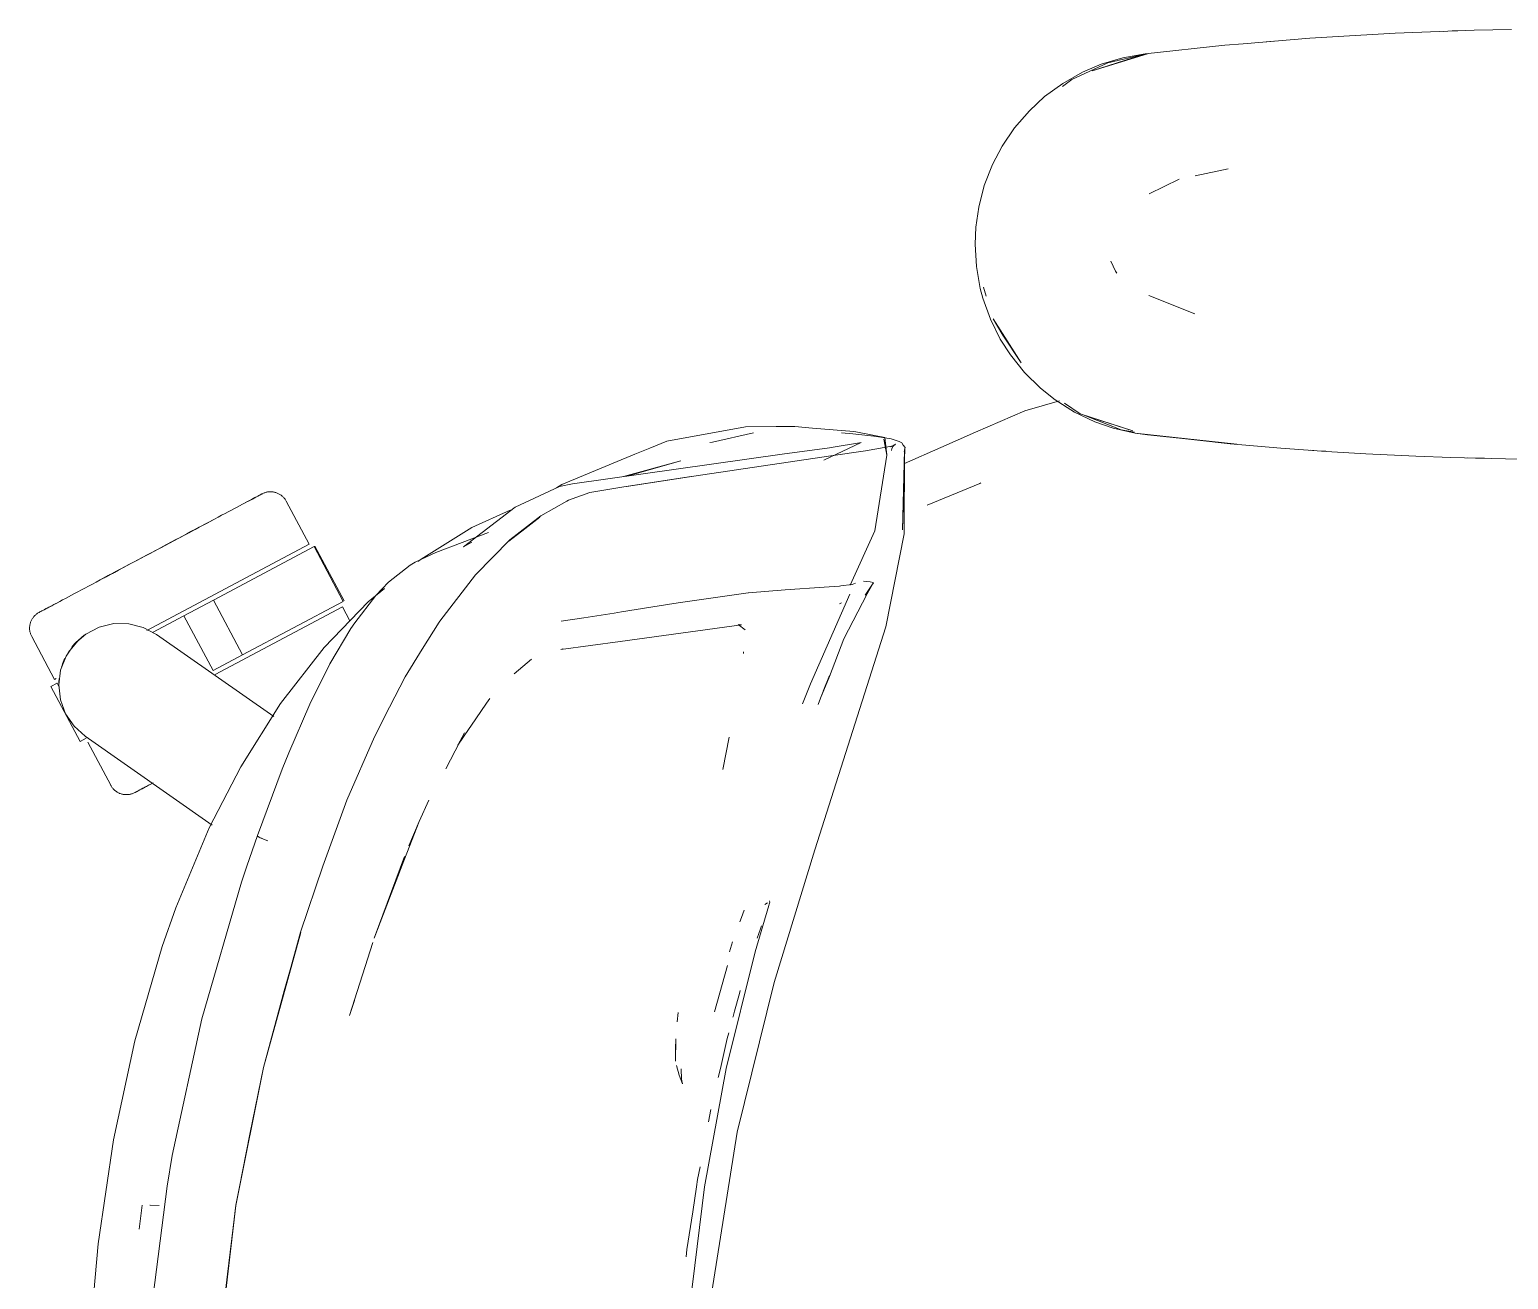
# Model space of a CAD drawing. Header units: millimetres. Extents: x 155927 to 326028, y -36033 to 97293.
# Drawn here: x 171678.2 to 172011.5, y 10496.7 to 10778.5 of the extents above; entities that cross this region are included whole.
import ezdxf

# ---------------------------------------------------------------- set-up
doc = ezdxf.new("R2010")
doc.units = ezdxf.units.MM
doc.header["$MEASUREMENT"] = 0
doc.layers.add('G-IMPT', color=8, linetype='CONTINUOUS', lineweight=9)
doc.layers.add('I-FURN', color=8, linetype='CONTINUOUS', lineweight=9)

msp = doc.modelspace()

# ---------------------------------------------------------------- linework, layer by layer
at = {"layer": 'G-IMPT'}
for p, q in [((171966.79, 10776.51), (171951.73, 10775.26)), ((171966.79, 10776.51), (171971.88, 10776.83)), ((171971.88, 10776.83), (171986.01, 10777.64)), ((171992.04, 10777.9), (171986.01, 10777.64)), ((171992.04, 10777.9), (172003.8, 10778.29)), ((171996.92, 10778.04), (171998.86, 10778.15)), ((171998.86, 10778.15), (172000.16, 10778.16)), ((172012.22, 10778.45), (172003.8, 10778.29)), ((171947.6, 10774.91), (171929.67, 10773.01)), ((171951.73, 10775.26), (171947.6, 10774.91)), ((171958.6, 10775.86), (171956.93, 10775.69)), ((171921.22, 10770.97), (171913.15, 10767.23)), ((171915.53, 10768.84), (171919.77, 10770.65)), ((171930.19, 10773.01), (171917.73, 10769.18)), ((171917.73, 10769.18), (171926.87, 10772.09)), ((171919.77, 10770.65), (171924.63, 10772.11)), ((171921.22, 10770.97), (171929.62, 10772.88)), ((171929.67, 10773.01), (171924.63, 10772.11)), ((171930.19, 10773.01), (171926.87, 10772.09)), ((171911.05, 10765.63), (171913.15, 10767.23)), ((171915.53, 10768.84), (171911.09, 10766.32)), ((171907, 10763.33), (171903.57, 10760.16)), ((171907, 10763.33), (171911.09, 10766.32)), ((171900.24, 10756.33), (171903.57, 10760.16)), ((171897.41, 10752.16), (171900.24, 10756.33)), ((171897.41, 10752.16), (171895.22, 10748)), ((171895.22, 10748), (171893.39, 10743.29)), ((171948.39, 10747.04), (171940.96, 10745.47)), ((171892.13, 10738.42), (171893.39, 10743.29)), ((171930.56, 10741.44), (171937.34, 10744.7)), ((171892.13, 10738.42), (171891.48, 10733.91)), ((171891.31, 10730.06), (171891.48, 10733.91)), ((171891.31, 10730.06), (171891.61, 10725.02)), ((171891.61, 10725.02), (171892.49, 10720.07)), ((171921.92, 10726.23), (171922.94, 10724.01)), ((171922.94, 10724.01), (171923.24, 10723.56)), ((171892.49, 10720.07), (171893.05, 10717.94)), ((171893.85, 10718.38), (171893.23, 10720.41)), ((171894.76, 10713.17), (171893.05, 10717.94)), ((171940.89, 10714.34), (171930.46, 10718.48)), ((171894.76, 10713.17), (171897, 10708.66)), ((171895.41, 10713.26), (171897.57, 10709.59)), ((171895.41, 10713.26), (171901.73, 10703.31)), ((171897, 10708.66), (171899.27, 10705.11)), ((171897.57, 10709.59), (171901.73, 10703.31)), ((171902.46, 10701.14), (171899.27, 10705.11)), ((171902.46, 10701.14), (171906.06, 10697.59)), ((171906.06, 10697.59), (171909.37, 10694.96)), ((171902.54, 10692.52), (171910.36, 10694.78)), ((171913.7, 10692.23), (171909.37, 10694.96)), ((171915.02, 10691.84), (171911.44, 10694.26)), ((171902.54, 10692.52), (171891.41, 10687.66)), ((171913.7, 10692.23), (171918.28, 10690.04)), ((171915.02, 10691.84), (171917.73, 10690.94)), ((171915.02, 10691.84), (171926.87, 10688.02)), ((171924.24, 10688.23), (171916.06, 10691.43)), ((171917.73, 10690.94), (171926.87, 10688.02)), ((171918.28, 10690.04), (171922.41, 10688.6)), ((171839.55, 10688.93), (171821.85, 10685.69)), ((171841.41, 10687.52), (171832.1, 10685.48)), ((171839.55, 10688.93), (171846.51, 10688.96)), ((171850.68, 10688.96), (171846.51, 10688.96)), ((171854.64, 10688.62), (171850.68, 10688.96)), ((171854.64, 10688.62), (171863.96, 10687.81)), ((171863.8, 10687.3), (171861.21, 10687.51)), ((171863.8, 10687.3), (171868.48, 10686.78)), ((171863.96, 10687.81), (171864.43, 10687.77)), ((171868.68, 10686.96), (171864.43, 10687.77)), ((171869.1, 10686.7), (171868.48, 10686.78)), ((171868.68, 10686.96), (171871.01, 10686.52)), ((171869.1, 10686.7), (171872.38, 10686.17)), ((171871.4, 10682.56), (171871.01, 10686.52)), ((171891.41, 10687.66), (171883.58, 10684.24)), ((171927.37, 10687.44), (171922.41, 10688.6)), ((171927.29, 10687.66), (171924.24, 10688.23)), ((171927.37, 10687.44), (171950.32, 10684.98)), ((171927.37, 10687.44), (171930.19, 10687.11)), ((171927.37, 10687.44), (171948.81, 10685.09)), ((171950.32, 10684.98), (171930.19, 10687.11)), ((171814.63, 10682.71), (171817.99, 10684.1)), ((171821.85, 10685.69), (171817.99, 10684.1)), ((171832.1, 10685.48), (171831.53, 10685.33)), ((171847.83, 10682.75), (171858.49, 10684.19)), ((171857.24, 10681.38), (171865.67, 10685.38)), ((171859.79, 10684.4), (171858.49, 10684.19)), ((171858.79, 10682.36), (171866.64, 10683.47)), ((171864.81, 10685.24), (171859.79, 10684.4)), ((171865.67, 10685.38), (171864.81, 10685.24)), ((171872.91, 10684.58), (171866.64, 10683.47)), ((171870.77, 10686.11), (171871.4, 10682.56)), ((171870.77, 10686.11), (171871.46, 10682.53)), ((171872.29, 10684.41), (171873.39, 10684.97)), ((171872.29, 10684.41), (171872.91, 10684.58)), ((171872.38, 10686.17), (171874.24, 10685.62)), ((171872.56, 10684.03), (171872.49, 10683.54)), ((171872.56, 10684.03), (171872.89, 10684.57)), ((171872.89, 10684.57), (171873.39, 10684.97)), ((171874.78, 10685.3), (171874.24, 10685.62)), ((171874.78, 10685.3), (171875.15, 10684.8)), ((171874.93, 10665.67), (171875.52, 10684.11)), ((171874.93, 10665.67), (171875.42, 10683.65)), ((171875.54, 10684.23), (171875.15, 10684.8)), ((171875.54, 10684.23), (171875.35, 10683.36)), ((171875.35, 10683.36), (171875.38, 10683.48)), ((171875.37, 10664.78), (171875.42, 10683.65)), ((171875.42, 10683.65), (171875.38, 10683.48)), ((171883.58, 10684.24), (171875.41, 10680.67)), ((171875.52, 10684.11), (171875.42, 10683.65)), ((171948.81, 10685.09), (171960.2, 10684.1)), ((171970.49, 10683.37), (171960.2, 10684.1)), ((171968.45, 10683.51), (171967.03, 10683.64)), ((171968.45, 10683.51), (171970.35, 10683.42)), ((171970.49, 10683.37), (171979.36, 10682.81)), ((171798.18, 10675.91), (171814.63, 10682.71)), ((171847.83, 10682.75), (171800.61, 10676.07)), ((171825.03, 10681.2), (171812.08, 10677.7)), ((171825.03, 10681.2), (171813.14, 10677.85)), ((171827.92, 10677.8), (171858.79, 10682.36)), ((171868.74, 10665.48), (171871.46, 10682.53)), ((171990.67, 10682.27), (171979.36, 10682.81)), ((171990.67, 10682.27), (171998.55, 10681.98)), ((172010.85, 10681.69), (171998.55, 10681.98)), ((172002.42, 10681.9), (172004.08, 10681.82)), ((172004.08, 10681.82), (172006.16, 10681.82)), ((172010.85, 10681.69), (172016.33, 10681.61)), ((171827.31, 10677.71), (171812.15, 10675.41)), ((171827.92, 10677.8), (171812.73, 10675.48)), ((171827.31, 10677.71), (171812.73, 10675.48)), ((171787.68, 10670.8), (171794.25, 10673.86)), ((171794.25, 10673.86), (171797.62, 10675.43)), ((171797.01, 10675.14), (171798.18, 10675.91)), ((171800.61, 10676.07), (171797.62, 10675.43)), ((171799.69, 10672.36), (171804.48, 10674.11)), ((171804.48, 10674.11), (171812.15, 10675.41)), ((171880.52, 10671.21), (171892.37, 10676.14)), ((171892.64, 10676.24), (171892.37, 10676.14)), ((171776.03, 10661.88), (171787.68, 10670.8)), ((171777.92, 10666.17), (171786.54, 10670.15)), ((171793.43, 10668.86), (171799.27, 10672.14)), ((171799.69, 10672.36), (171799.27, 10672.14)), ((171793.2, 10668.53), (171786.26, 10663.13)), ((171786.46, 10663.44), (171793.43, 10668.86)), ((171793.2, 10668.53), (171789.83, 10665.94)), ((171766.47, 10659.05), (171777.92, 10666.17)), ((171781.68, 10665.11), (171769.78, 10660.6)), ((171786.46, 10663.44), (171778.73, 10655.54)), ((171786.26, 10663.13), (171789.83, 10665.94)), ((171868.74, 10665.48), (171863.16, 10653.19)), ((171871.18, 10643.82), (171875.37, 10664.78)), ((171767.55, 10659.53), (171769.78, 10660.6)), ((171776.03, 10661.88), (171777.87, 10662.93)), ((171763.97, 10657.74), (171759.11, 10653.88)), ((171765.11, 10658.36), (171763.97, 10657.74)), ((171765.11, 10658.36), (171767.55, 10659.53)), ((171766.47, 10659.05), (171765.7, 10658.55)), ((171756.22, 10650.85), (171759.11, 10653.88)), ((171778.73, 10655.54), (171770.71, 10645.1)), ((171861.1, 10653.05), (171863.57, 10653.34)), ((171863.57, 10653.34), (171863.63, 10653.36)), ((171864.4, 10653.64), (171863.63, 10653.36)), ((171866.14, 10654.11), (171867.67, 10653.95)), ((171868.38, 10653.67), (171866.54, 10650.97)), ((171868.38, 10653.67), (171867.03, 10651.22)), ((171867.67, 10653.95), (171868.35, 10653.8)), ((171868.35, 10653.8), (171868.38, 10653.67)), ((171868.38, 10653.67), (171868.41, 10653.5)), ((171756.22, 10650.85), (171751.5, 10644.72)), ((171758.22, 10652.44), (171754.55, 10649.43)), ((171840.16, 10651.5), (171824.94, 10649.29)), ((171840.16, 10651.5), (171840.24, 10651.51)), ((171840.24, 10651.51), (171848.48, 10652.13)), ((171857.33, 10652.76), (171848.48, 10652.13)), ((171854.2, 10631), (171863.12, 10651.16)), ((171857.33, 10652.76), (171860.73, 10653.01)), ((171861.1, 10653.05), (171860.73, 10653.01)), ((171861.75, 10641.11), (171867.03, 10651.22)), ((171754.55, 10649.43), (171744.59, 10639.14)), ((171803.12, 10645.85), (171809.96, 10646.91)), ((171809.96, 10646.91), (171811.62, 10647.17)), ((171823.39, 10649.04), (171811.62, 10647.17)), ((171824.94, 10649.29), (171823.39, 10649.04)), ((171860.75, 10648.99), (171861.18, 10649.26)), ((171745.9, 10635.44), (171750.64, 10643.43)), ((171751.5, 10644.72), (171750.64, 10643.43)), ((171766.66, 10638.75), (171770.54, 10644.84)), ((171770.71, 10645.1), (171770.54, 10644.84)), ((171803.12, 10645.85), (171798.05, 10645.1)), ((171811.31, 10640.5), (171838.64, 10644.23)), ((171839.5, 10643.12), (171837.94, 10644.36)), ((171838.15, 10644.32), (171838.38, 10644.28)), ((171838.64, 10644.23), (171838.38, 10644.28)), ((171855.19, 10593.58), (171871.18, 10643.82)), ((171811.31, 10640.5), (171797.96, 10638.72)), ((171861.75, 10641.11), (171858.5, 10632.64)), ((171734.78, 10626.54), (171744.59, 10639.14)), ((171766.66, 10638.75), (171762.89, 10632.52)), ((171787.46, 10633.22), (171791.36, 10636.55)), ((171797.96, 10638.72), (171798.43, 10638.86)), ((171839.15, 10638.17), (171839.1, 10637.82)), ((171741.38, 10626.38), (171745.9, 10635.44)), ((171741.38, 10626.38), (171745.6, 10634.84)), ((171741.6, 10626.83), (171745.9, 10635.44)), ((171745.9, 10635.44), (171745.6, 10634.84)), ((171759.32, 10625.73), (171762.89, 10632.52)), ((171852.46, 10626.42), (171854.2, 10631)), ((171856.48, 10627.74), (171858.5, 10632.84)), ((171858.5, 10632.64), (171856.48, 10627.74)), ((171858.5, 10632.84), (171857.1, 10629.31)), ((171734.78, 10626.54), (171725.81, 10612.24)), ((171741.6, 10626.83), (171741.38, 10626.38)), ((171777.69, 10621.45), (171781.18, 10626.58)), ((171781.18, 10626.58), (171781.93, 10627.69)), ((171856.48, 10627.74), (171855.92, 10626.33)), ((171741.38, 10626.38), (171736.61, 10615.43)), ((171759.32, 10625.73), (171755.93, 10619)), ((171772.05, 10611.79), (171776.24, 10619.89)), ((171774.74, 10617.12), (171777.3, 10620.87)), ((171774.74, 10617.12), (171776.24, 10619.89)), ((171777.3, 10620.87), (171777.69, 10621.45)), ((171749.75, 10604.77), (171755.93, 10619)), ((171834.47, 10611.69), (171835.88, 10618.95)), ((171736.61, 10615.43), (171735.13, 10611.75)), ((171725.81, 10612.24), (171718.72, 10598.47)), ((171735.13, 10611.75), (171729.55, 10596.78)), ((171749.75, 10604.77), (171744.3, 10589.89)), ((171768.18, 10604.74), (171765.99, 10599.9)), ((171765.99, 10599.9), (171763.26, 10592.81)), ((171765.99, 10599.9), (171763.68, 10594.45)), ((171711.2, 10580.49), (171718.72, 10598.47)), ((171729.59, 10596.78), (171727.18, 10589.85)), ((171729.55, 10596.78), (171729.59, 10596.65)), ((171729.59, 10596.65), (171729.59, 10596.78)), ((171729.59, 10596.65), (171729.99, 10596.38)), ((171729.59, 10596.65), (171729.6, 10596.61)), ((171729.99, 10596.38), (171729.6, 10596.61)), ((171730.82, 10596), (171729.99, 10596.38)), ((171730.18, 10596.28), (171729.99, 10596.38)), ((171730.82, 10596), (171730.18, 10596.28)), ((171730.82, 10596), (171731.88, 10595.58)), ((171730.82, 10596), (171731.28, 10595.8)), ((171731.88, 10595.58), (171731.28, 10595.8)), ((171855.19, 10593.58), (171846, 10563.61)), ((171725.99, 10586.25), (171727.18, 10589.85)), ((171739.29, 10574.98), (171744.3, 10589.89)), ((171755.89, 10573.64), (171762.7, 10592.05)), ((171755.89, 10573.64), (171762.6, 10591.09)), ((171762.6, 10591.09), (171763.26, 10592.81)), ((171717.05, 10555.42), (171725.99, 10586.25)), ((171708.12, 10571.76), (171711.2, 10580.49)), ((171838.65, 10578.31), (171839.26, 10579.97)), ((171841.78, 10570.56), (171844.85, 10580.99)), ((171843.95, 10581.24), (171844.57, 10581.63)), ((171843.95, 10581.24), (171844.17, 10581.39)), ((171844.92, 10581.26), (171844.85, 10580.99)), ((171844.99, 10581.55), (171844.92, 10581.26)), ((171844.96, 10582.01), (171845.04, 10581.78)), ((171845.04, 10581.78), (171844.99, 10581.55)), ((171838.65, 10578.31), (171838.28, 10577.3)), ((171730.9, 10544.48), (171739.29, 10574.98)), ((171730.9, 10544.48), (171739.33, 10574.89)), ((171735.56, 10561.73), (171739.33, 10574.89)), ((171842.94, 10575.76), (171842.19, 10573.66)), ((171842.94, 10575.76), (171843.18, 10576.42)), ((171708.12, 10571.76), (171701.95, 10550.52)), ((171750.35, 10556.17), (171755.61, 10572.65)), ((171835.23, 10544.24), (171841.78, 10570.56)), ((171835.94, 10570.55), (171836.66, 10572.77)), ((171835.49, 10567.46), (171832.56, 10556.99)), ((171837.69, 10529.92), (171846, 10563.61)), ((171735.56, 10561.73), (171730.9, 10544.48)), ((171837.08, 10557.14), (171838.19, 10561.13)), ((171838.19, 10561.13), (171838.4, 10561.82)), ((171750.35, 10556.17), (171751.43, 10559.6)), ((171824.2, 10554.74), (171824.42, 10556.84)), ((171837.08, 10557.14), (171836.76, 10556)), ((171717.05, 10555.42), (171710.38, 10524.63)), ((171836.76, 10556), (171836.72, 10555.82)), ((171701.95, 10550.52), (171697.14, 10528.15)), ((171823.8, 10545.89), (171823.89, 10550.95)), ((171823.89, 10550.95), (171823.81, 10548.67)), ((171835.46, 10550.98), (171833.91, 10544.23)), ((171835.46, 10550.98), (171835.8, 10552.27)), ((171823.8, 10545.89), (171823.81, 10548.67)), ((171730.9, 10544.48), (171724.73, 10513.35)), ((171730.9, 10544.48), (171724.73, 10513.43)), ((171730.9, 10544.48), (171727.83, 10529.46)), ((171824.66, 10542.78), (171824.05, 10544.94)), ((171825.13, 10541.88), (171825.09, 10544.19)), ((171825.09, 10544.17), (171825.09, 10544.19)), ((171835.23, 10544.24), (171830.3, 10517.57)), ((171833.45, 10542.25), (171833.91, 10544.23)), ((171825.34, 10540.83), (171824.66, 10542.78)), ((171825.13, 10541.88), (171825.34, 10540.83)), ((171831.25, 10532.2), (171831.79, 10535.02)), ((171837.69, 10529.92), (171831.7, 10492.01)), ((171697.14, 10528.15), (171693.64, 10504.73)), ((171724.73, 10513.35), (171727.83, 10529.46)), ((171709.2, 10517.71), (171710.38, 10524.63)), ((171829.33, 10522.1), (171828.77, 10519.2)), ((171705.38, 10487.54), (171709.2, 10517.71)), ((171830.3, 10517.57), (171827, 10490.65)), ((171827.67, 10511.94), (171828.53, 10517.57)), ((171828.53, 10517.57), (171828.77, 10519.2)), ((171703.55, 10513.44), (171702.9, 10508.02)), ((171707.4, 10513.39), (171705.31, 10513.47)), ((171705.31, 10513.47), (171705.42, 10513.47)), ((171720.91, 10481.84), (171724.73, 10513.43)), ((171720.95, 10481.8), (171724.73, 10513.35)), ((171724.73, 10513.35), (171722.79, 10497.88)), ((171827.67, 10511.94), (171826.38, 10503.42)), ((171693.64, 10504.73), (171691.38, 10479.16)), ((171826.38, 10503.42), (171826.2, 10501.76)), ((171720.95, 10481.8), (171722.79, 10497.88))]:
    msp.add_line(p, q, dxfattribs=at)
at = {"layer": 'I-FURN'}
for p, q in [((171729.17, 10673.02), (171729.49, 10673.19)), ((171729.64, 10673.28), (171729.34, 10673.12)), ((171729.49, 10673.19), (171729.77, 10673.34)), ((171729.9, 10673.41), (171729.64, 10673.28)), ((171729.77, 10673.34), (171730.01, 10673.47)), ((171730.12, 10673.53), (171729.9, 10673.41)), ((171730.01, 10673.47), (171730.21, 10673.58)), ((171730.3, 10673.63), (171730.12, 10673.53)), ((171730.21, 10673.58), (171730.37, 10673.66)), ((171730.44, 10673.7), (171730.3, 10673.63)), ((171730.37, 10673.66), (171730.49, 10673.73)), ((171730.54, 10673.75), (171730.44, 10673.7)), ((171730.49, 10673.73), (171730.57, 10673.77)), ((171730.6, 10673.79), (171730.54, 10673.75)), ((171730.57, 10673.77), (171730.62, 10673.79)), ((171730.62, 10673.8), (171730.6, 10673.79)), ((171730.62, 10673.8), (171730.76, 10673.87)), ((171730.62, 10673.79), (171730.62, 10673.8)), ((171730.76, 10673.87), (171730.91, 10673.94)), ((171730.91, 10673.94), (171731.06, 10674)), ((171731.06, 10674), (171731.21, 10674.05)), ((171731.21, 10674.05), (171731.37, 10674.1)), ((171731.37, 10674.1), (171731.52, 10674.14)), ((171731.52, 10674.14), (171731.68, 10674.18)), ((171731.68, 10674.18), (171731.84, 10674.21)), ((171731.84, 10674.21), (171732, 10674.23)), ((171732, 10674.23), (171732.16, 10674.25)), ((171732.16, 10674.25), (171732.32, 10674.26)), ((171732.32, 10674.26), (171732.48, 10674.27)), ((171732.48, 10674.27), (171732.64, 10674.27)), ((171732.64, 10674.27), (171732.8, 10674.26)), ((171732.8, 10674.26), (171732.96, 10674.24)), ((171732.96, 10674.24), (171733.12, 10674.22)), ((171733.12, 10674.22), (171733.28, 10674.19)), ((171733.28, 10674.19), (171733.44, 10674.16)), ((171733.44, 10674.16), (171733.59, 10674.12)), ((171733.59, 10674.12), (171733.75, 10674.07)), ((171733.75, 10674.07), (171733.9, 10674.02)), ((171733.9, 10674.02), (171734.05, 10673.96)), ((171734.05, 10673.96), (171734.2, 10673.9)), ((171734.2, 10673.9), (171734.34, 10673.83)), ((171734.34, 10673.83), (171734.49, 10673.75)), ((171734.49, 10673.75), (171734.62, 10673.67)), ((171734.62, 10673.67), (171734.76, 10673.58)), ((171734.76, 10673.58), (171734.89, 10673.49)), ((171734.89, 10673.49), (171735.02, 10673.39)), ((171735.02, 10673.39), (171735.14, 10673.29)), ((171735.14, 10673.29), (171735.26, 10673.18)), ((171735.26, 10673.18), (171735.38, 10673.07)), ((171723.7, 10670.12), (171723, 10669.74)), ((171724.38, 10670.48), (171723.7, 10670.12)), ((171725.03, 10670.82), (171724.38, 10670.48)), ((171725.65, 10671.15), (171725.03, 10670.82)), ((171726.23, 10671.46), (171725.65, 10671.15)), ((171725.92, 10671.3), (171726.49, 10671.6)), ((171726.78, 10671.75), (171726.23, 10671.46)), ((171726.49, 10671.6), (171727.02, 10671.88)), ((171727.3, 10672.03), (171726.78, 10671.75)), ((171727.02, 10671.88), (171727.52, 10672.15)), ((171727.78, 10672.29), (171727.3, 10672.03)), ((171727.52, 10672.15), (171727.99, 10672.4)), ((171728.23, 10672.52), (171727.78, 10672.29)), ((171727.99, 10672.4), (171728.42, 10672.63)), ((171728.64, 10672.74), (171728.23, 10672.52)), ((171728.42, 10672.63), (171728.81, 10672.83)), ((171729.01, 10672.94), (171728.64, 10672.74)), ((171728.81, 10672.83), (171729.17, 10673.02)), ((171729.34, 10673.12), (171729.01, 10672.94)), ((171735.38, 10673.07), (171735.49, 10672.95)), ((171735.49, 10672.95), (171735.6, 10672.83)), ((171735.6, 10672.83), (171735.7, 10672.71)), ((171735.7, 10672.71), (171735.79, 10672.58)), ((171735.79, 10672.58), (171735.89, 10672.44)), ((171735.89, 10672.44), (171735.97, 10672.31)), ((171735.97, 10672.31), (171736.05, 10672.17)), ((171736.05, 10672.17), (171736.07, 10672.13)), ((171741.22, 10662.44), (171736.07, 10672.13)), ((171715.94, 10665.99), (171716.85, 10666.47)), ((171717.33, 10666.73), (171716.44, 10666.25)), ((171716.85, 10666.47), (171717.74, 10666.95)), ((171718.21, 10667.2), (171717.33, 10666.73)), ((171717.74, 10666.95), (171718.61, 10667.41)), ((171719.07, 10667.65), (171718.21, 10667.2)), ((171718.61, 10667.41), (171719.45, 10667.86)), ((171719.9, 10668.1), (171719.07, 10667.65)), ((171720.71, 10668.53), (171719.9, 10668.1)), ((171721.5, 10668.95), (171720.71, 10668.53)), ((171722.26, 10669.35), (171721.5, 10668.95)), ((171723, 10669.74), (171722.26, 10669.35)), ((171710.74, 10663.23), (171709.76, 10662.7)), ((171710.21, 10662.94), (171711.19, 10663.47)), ((171711.72, 10663.75), (171710.74, 10663.23)), ((171711.19, 10663.47), (171712.17, 10663.98)), ((171712.69, 10664.26), (171711.72, 10663.75)), ((171712.17, 10663.98), (171713.13, 10664.5)), ((171713.65, 10664.77), (171712.69, 10664.26)), ((171713.13, 10664.5), (171714.08, 10665)), ((171714.59, 10665.27), (171713.65, 10664.77)), ((171714.08, 10665), (171715.02, 10665.5)), ((171715.52, 10665.77), (171714.59, 10665.27)), ((171715.02, 10665.5), (171715.94, 10665.99)), ((171716.44, 10666.25), (171715.52, 10665.77)), ((171704.75, 10660.04), (171703.75, 10659.51)), ((171704.21, 10659.75), (171705.21, 10660.29)), ((171741.22, 10662.44), (171704.62, 10642.98)), ((171705.76, 10660.57), (171704.75, 10660.04)), ((171705.21, 10660.29), (171706.22, 10660.82)), ((171706.76, 10661.11), (171705.76, 10660.57)), ((171706.22, 10660.82), (171707.22, 10661.35)), ((171707.76, 10661.64), (171706.76, 10661.11)), ((171707.22, 10661.35), (171708.22, 10661.89)), ((171708.76, 10662.17), (171707.76, 10661.64)), ((171708.22, 10661.89), (171709.22, 10662.42)), ((171709.76, 10662.7), (171708.76, 10662.17)), ((171709.22, 10662.42), (171710.21, 10662.94)), ((171719.64, 10649.83), (171742.34, 10661.91)), ((171742.34, 10661.91), (171748.92, 10649.55)), ((171749.09, 10649.64), (171742.52, 10662)), ((171697.32, 10656.09), (171698.28, 10656.6)), ((171698.8, 10656.88), (171697.83, 10656.36)), ((171698.28, 10656.6), (171699.25, 10657.11)), ((171699.77, 10657.39), (171698.8, 10656.88)), ((171699.25, 10657.11), (171700.22, 10657.63)), ((171700.76, 10657.92), (171699.77, 10657.39)), ((171700.22, 10657.63), (171701.21, 10658.16)), ((171701.75, 10658.44), (171700.76, 10657.92)), ((171701.21, 10658.16), (171702.21, 10658.69)), ((171702.74, 10658.97), (171701.75, 10658.44)), ((171702.21, 10658.69), (171703.2, 10659.22)), ((171703.75, 10659.51), (171702.74, 10658.97)), ((171703.2, 10659.22), (171704.21, 10659.75)), ((171692.36, 10653.45), (171691.51, 10653)), ((171693.23, 10653.91), (171692.36, 10653.45)), ((171694.12, 10654.39), (171693.23, 10653.91)), ((171695.02, 10654.87), (171694.12, 10654.39)), ((171694.53, 10654.61), (171695.45, 10655.09)), ((171695.95, 10655.36), (171695.02, 10654.87)), ((171695.45, 10655.09), (171696.38, 10655.59)), ((171696.88, 10655.86), (171695.95, 10655.36)), ((171696.38, 10655.59), (171697.32, 10656.09)), ((171697.83, 10656.36), (171696.88, 10655.86)), ((171685.65, 10649.88), (171685.05, 10649.56)), ((171686.28, 10650.22), (171685.65, 10649.88)), ((171686.95, 10650.57), (171686.28, 10650.22)), ((171687.64, 10650.94), (171686.95, 10650.57)), ((171688.36, 10651.33), (171687.64, 10650.94)), ((171689.11, 10651.73), (171688.36, 10651.33)), ((171689.89, 10652.14), (171689.11, 10651.73)), ((171690.69, 10652.56), (171689.89, 10652.14)), ((171691.51, 10653), (171690.69, 10652.56)), ((171713, 10646.3), (171719.64, 10649.83)), ((171719.64, 10649.83), (171726.21, 10637.47)), ((171679.41, 10646.37), (171679.52, 10646.48)), ((171679.52, 10646.48), (171679.64, 10646.59)), ((171679.64, 10646.59), (171679.77, 10646.69)), ((171679.77, 10646.69), (171679.9, 10646.79)), ((171679.9, 10646.79), (171680.03, 10646.88)), ((171680.03, 10646.88), (171680.17, 10646.96)), ((171680.17, 10646.96), (171680.31, 10647.04)), ((171680.31, 10647.04), (171680.35, 10647.06)), ((171680.39, 10647.09), (171680.35, 10647.07)), ((171680.35, 10647.06), (171680.37, 10647.08)), ((171680.35, 10647.07), (171680.35, 10647.06)), ((171680.37, 10647.08), (171680.43, 10647.11)), ((171680.48, 10647.13), (171680.39, 10647.09)), ((171680.43, 10647.11), (171680.53, 10647.16)), ((171680.6, 10647.2), (171680.48, 10647.13)), ((171680.53, 10647.16), (171680.67, 10647.24)), ((171680.76, 10647.28), (171680.6, 10647.2)), ((171680.67, 10647.24), (171680.85, 10647.33)), ((171680.96, 10647.39), (171680.76, 10647.28)), ((171680.85, 10647.33), (171681.07, 10647.45)), ((171681.2, 10647.52), (171680.96, 10647.39)), ((171681.07, 10647.45), (171681.33, 10647.58)), ((171681.48, 10647.67), (171681.2, 10647.52)), ((171681.33, 10647.58), (171681.62, 10647.74)), ((171681.8, 10647.84), (171681.48, 10647.67)), ((171681.62, 10647.74), (171681.96, 10647.92)), ((171682.15, 10648.03), (171681.8, 10647.84)), ((171681.96, 10647.92), (171682.33, 10648.12)), ((171682.55, 10648.23), (171682.15, 10648.03)), ((171682.33, 10648.12), (171682.74, 10648.34)), ((171682.98, 10648.46), (171682.55, 10648.23)), ((171682.74, 10648.34), (171683.19, 10648.57)), ((171683.44, 10648.71), (171682.98, 10648.46)), ((171683.19, 10648.57), (171683.67, 10648.83)), ((171683.94, 10648.98), (171683.44, 10648.71)), ((171683.67, 10648.83), (171684.19, 10649.11)), ((171684.48, 10649.26), (171683.94, 10648.98)), ((171684.19, 10649.11), (171684.74, 10649.4)), ((171685.05, 10649.56), (171684.48, 10649.26)), ((171684.74, 10649.4), (171685.32, 10649.71)), ((171748.73, 10648.32), (171720.04, 10633.06)), ((171748.92, 10649.55), (171726.21, 10637.47)), ((171750.41, 10645.16), (171748.73, 10648.32)), ((171678.21, 10643.63), (171678.22, 10643.79)), ((171678.21, 10643.47), (171678.21, 10643.63)), ((171678.21, 10643.31), (171678.21, 10643.47)), ((171678.22, 10643.15), (171678.21, 10643.31)), ((171678.22, 10643.79), (171678.23, 10643.95)), ((171678.24, 10642.99), (171678.22, 10643.15)), ((171678.23, 10643.95), (171678.25, 10644.11)), ((171678.25, 10644.11), (171678.28, 10644.27)), ((171678.28, 10644.27), (171678.32, 10644.43)), ((171678.32, 10644.43), (171678.36, 10644.59)), ((171678.36, 10644.59), (171678.4, 10644.74)), ((171678.4, 10644.74), (171678.45, 10644.89)), ((171678.45, 10644.89), (171678.51, 10645.04)), ((171678.51, 10645.04), (171678.58, 10645.19)), ((171678.58, 10645.19), (171678.65, 10645.34)), ((171678.65, 10645.34), (171678.72, 10645.48)), ((171678.72, 10645.48), (171678.81, 10645.62)), ((171678.81, 10645.62), (171678.89, 10645.75)), ((171678.89, 10645.75), (171678.99, 10645.88)), ((171678.99, 10645.88), (171679.08, 10646.01)), ((171679.08, 10646.01), (171679.19, 10646.14)), ((171679.19, 10646.14), (171679.29, 10646.26)), ((171679.29, 10646.26), (171679.41, 10646.37)), ((171690.9, 10642.19), (171693.9, 10643.74)), ((171693.9, 10643.74), (171697.18, 10644.53)), ((171697.18, 10644.53), (171700.56, 10644.5)), ((171700.56, 10644.5), (171703.83, 10643.68)), ((171703.83, 10643.68), (171706.8, 10642.09)), ((171705.94, 10642.55), (171713, 10646.3)), ((171713, 10646.3), (171719.57, 10633.94)), ((171678.27, 10642.83), (171678.24, 10642.99)), ((171678.3, 10642.67), (171678.27, 10642.83)), ((171678.33, 10642.51), (171678.3, 10642.67)), ((171678.38, 10642.36), (171678.33, 10642.51)), ((171678.42, 10642.2), (171678.38, 10642.36)), ((171678.48, 10642.05), (171678.42, 10642.2)), ((171678.54, 10641.9), (171678.48, 10642.05)), ((171678.61, 10641.76), (171678.54, 10641.9)), ((171678.68, 10641.61), (171678.61, 10641.76)), ((171678.68, 10641.61), (171683.83, 10631.93)), ((171686.43, 10637.21), (171688.36, 10639.97)), ((171689.2, 10640.84), (171686.91, 10638.05)), ((171688.36, 10639.97), (171690.9, 10642.19)), ((171690.62, 10641.99), (171689.2, 10640.84)), ((171706.8, 10642.09), (171733.23, 10623.58)), ((171685.21, 10634.07), (171686.43, 10637.21)), ((171726.21, 10637.47), (171719.57, 10633.94)), ((171684.78, 10630.72), (171685.21, 10634.07)), ((171683.02, 10630.36), (171684.41, 10631.11)), ((171683.02, 10630.36), (171689.59, 10618)), ((171684.21, 10632.13), (171683.83, 10631.93)), ((171684.41, 10631.11), (171684.33, 10631.06)), ((171684.81, 10630.35), (171684.41, 10631.11)), ((171685.17, 10627.37), (171684.78, 10630.72)), ((171686.34, 10624.21), (171685.17, 10627.37)), ((171688.24, 10621.42), (171686.34, 10624.21)), ((171690.75, 10619.16), (171688.24, 10621.42)), ((171690.99, 10618.74), (171689.59, 10618)), ((171719.34, 10599.14), (171690.75, 10619.16)), ((171690.9, 10618.7), (171690.99, 10618.74)), ((171691.34, 10617.8), (171696.49, 10608.12)), ((171696.51, 10608.08), (171696.49, 10608.12)), ((171696.59, 10607.94), (171696.51, 10608.08)), ((171696.68, 10607.8), (171696.59, 10607.94)), ((171696.77, 10607.67), (171696.68, 10607.8)), ((171696.86, 10607.54), (171696.77, 10607.67)), ((171696.97, 10607.41), (171696.86, 10607.54)), ((171697.07, 10607.29), (171696.97, 10607.41)), ((171697.18, 10607.17), (171697.07, 10607.29)), ((171697.3, 10607.06), (171697.18, 10607.17)), ((171697.42, 10606.95), (171697.3, 10607.06)), ((171697.54, 10606.85), (171697.42, 10606.95)), ((171697.67, 10606.75), (171697.54, 10606.85)), ((171697.8, 10606.66), (171697.67, 10606.75)), ((171697.94, 10606.57), (171697.8, 10606.66)), ((171698.08, 10606.49), (171697.94, 10606.57)), ((171698.22, 10606.42), (171698.08, 10606.49)), ((171701.94, 10606.45), (171701.96, 10606.46)), ((171701.99, 10606.47), (171701.95, 10606.45)), ((171701.96, 10606.46), (171702.02, 10606.49)), ((171702.07, 10606.52), (171701.99, 10606.47)), ((171702.02, 10606.49), (171702.12, 10606.54)), ((171702.19, 10606.58), (171702.07, 10606.52)), ((171702.12, 10606.54), (171702.26, 10606.62)), ((171702.36, 10606.67), (171702.19, 10606.58)), ((171702.26, 10606.62), (171702.44, 10606.72)), ((171702.56, 10606.78), (171702.36, 10606.67)), ((171702.44, 10606.72), (171702.66, 10606.83)), ((171702.8, 10606.9), (171702.56, 10606.78)), ((171702.66, 10606.83), (171702.92, 10606.97)), ((171703.08, 10607.05), (171702.8, 10606.9)), ((171702.92, 10606.97), (171703.22, 10607.13)), ((171703.39, 10607.22), (171703.08, 10607.05)), ((171703.22, 10607.13), (171703.55, 10607.31)), ((171703.75, 10607.41), (171703.39, 10607.22)), ((171703.55, 10607.31), (171703.93, 10607.5)), ((171704.14, 10607.62), (171703.75, 10607.41)), ((171703.93, 10607.5), (171704.34, 10607.72)), ((171704.57, 10607.85), (171704.14, 10607.62)), ((171704.34, 10607.72), (171704.78, 10607.96)), ((171705.04, 10608.1), (171704.57, 10607.85)), ((171704.78, 10607.96), (171705.26, 10608.22)), ((171705.54, 10608.36), (171705.04, 10608.1)), ((171705.26, 10608.22), (171705.78, 10608.49)), ((171706.07, 10608.65), (171705.54, 10608.36)), ((171698.37, 10606.35), (171698.22, 10606.42)), ((171698.51, 10606.28), (171698.37, 10606.35)), ((171698.66, 10606.22), (171698.51, 10606.28)), ((171698.82, 10606.17), (171698.66, 10606.22)), ((171698.97, 10606.12), (171698.82, 10606.17)), ((171699.13, 10606.08), (171698.97, 10606.12)), ((171699.28, 10606.05), (171699.13, 10606.08)), ((171699.44, 10606.02), (171699.28, 10606.05)), ((171699.6, 10606), (171699.44, 10606.02)), ((171699.76, 10605.99), (171699.6, 10606)), ((171699.92, 10605.98), (171699.76, 10605.99)), ((171700.09, 10605.98), (171699.92, 10605.98)), ((171700.25, 10605.98), (171700.09, 10605.98)), ((171700.41, 10605.99), (171700.25, 10605.98)), ((171700.57, 10606.01), (171700.41, 10605.99)), ((171700.73, 10606.03), (171700.57, 10606.01)), ((171700.89, 10606.06), (171700.73, 10606.03)), ((171701.04, 10606.1), (171700.89, 10606.06)), ((171701.2, 10606.14), (171701.04, 10606.1)), ((171701.35, 10606.19), (171701.2, 10606.14)), ((171701.5, 10606.25), (171701.35, 10606.19)), ((171701.65, 10606.31), (171701.5, 10606.25)), ((171701.8, 10606.38), (171701.65, 10606.31)), ((171701.94, 10606.45), (171701.8, 10606.38)), ((171701.95, 10606.45), (171701.94, 10606.45))]:
    msp.add_line(p, q, dxfattribs=at)
for points in [[(171687.75, 10639.26), (171688.08, 10639.68), (171688.42, 10640.11), (171688.85, 10640.5)], [(171684.81, 10630.35), (171684.81, 10630.58), (171684.81, 10631.12), (171684.84, 10631.79), (171684.88, 10632.16)]]:
    msp.add_open_spline(points, degree=3, dxfattribs=at)
msp.add_open_spline([(171685.41, 10634.77), (171685.55, 10635.24), (171685.77, 10635.86), (171686.07, 10636.5), (171686.15, 10636.65)], degree=3, knots=[-0.6, -0.6, -0.6, -0.6, -0.5, -0.4680239, -0.4680239, -0.4680239, -0.4680239], dxfattribs=at)

doc.saveas('drawing.dxf')
